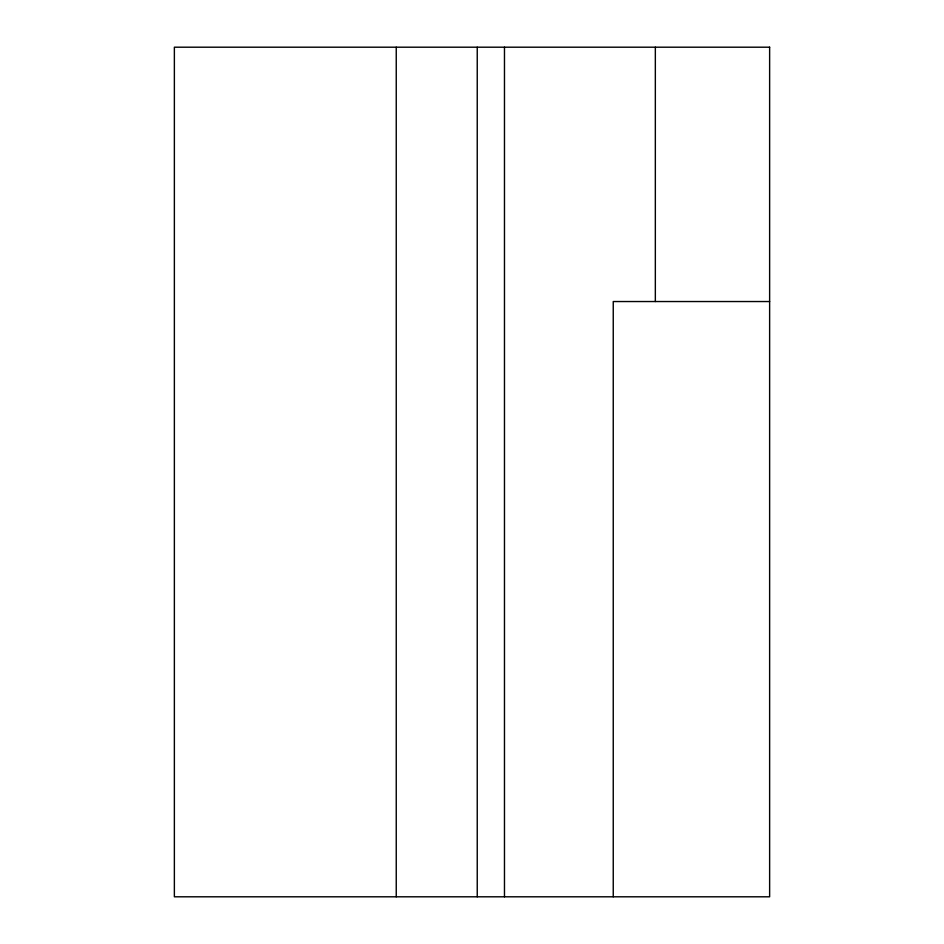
<?xml version="1.0" encoding="UTF-8"?>
<svg xmlns="http://www.w3.org/2000/svg" width="944" height="944" viewBox="0 0 944 944"><rect width="100%" height="100%" fill="white"/><g stroke="black" fill="none" stroke-linecap="round" stroke-linejoin="round"><path stroke-width="1.42" d="M769.631 301.537L613.246 301.537L613.246 896.8M655.337 47.2L655.337 301.537M504.474 47.2L504.474 896.8M477.239 47.2L477.239 896.8M396.244 47.2L396.244 896.8M769.631 47.2L174.369 47.2L174.369 896.8L769.631 896.8L769.631 47.2"/></g></svg>
